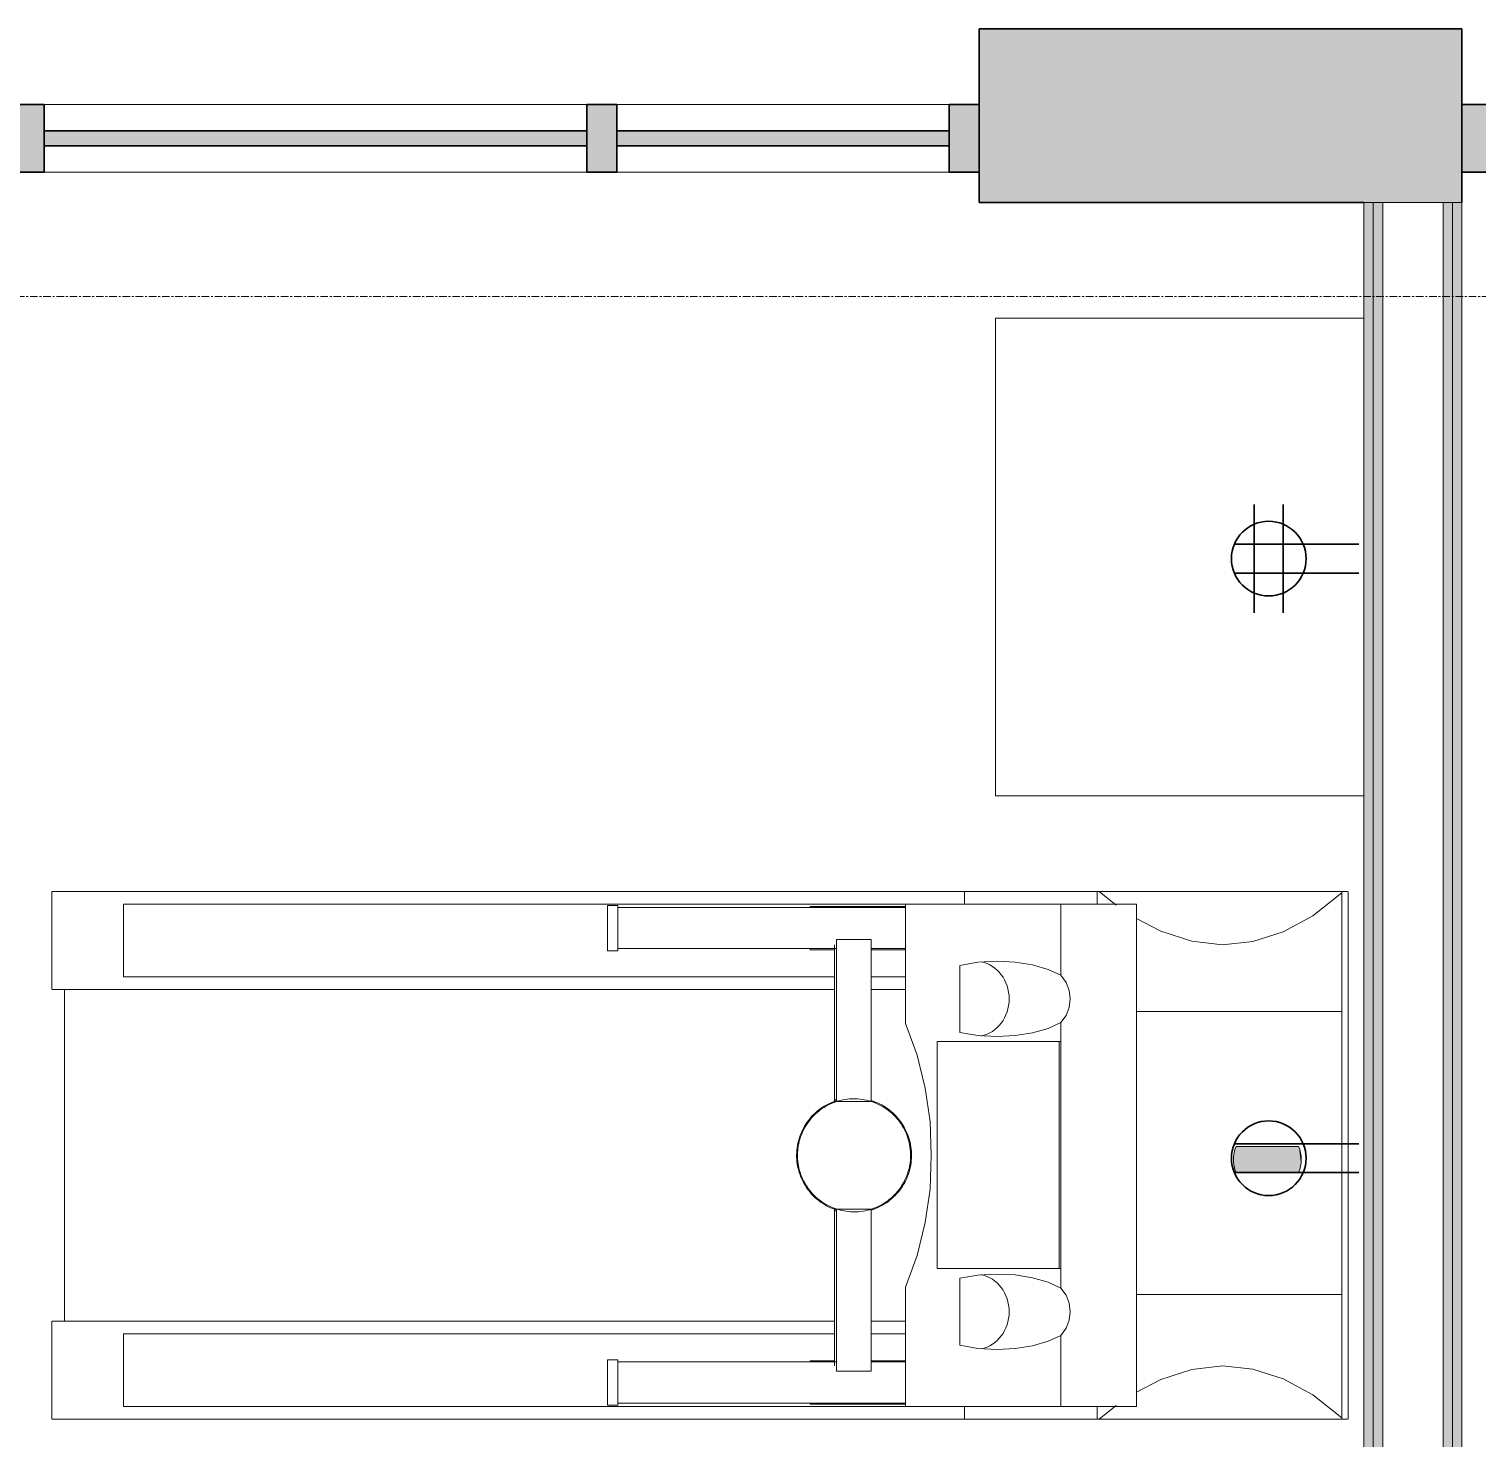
# Model space of a CAD drawing. Header units: inches. Extents: x -610 to 219, y 1022 to 1725.
# Drawn here: x -55.3 to 40.7, y 1586.4 to 1679.8 of the extents above; entities that cross this region are included whole.
import ezdxf

# ---------------------------------------------------------------- set-up
doc = ezdxf.new("R2010")
doc.units = ezdxf.units.IN
doc.header["$MEASUREMENT"] = 0
doc.linetypes.add('Grid Line 1_2_', pattern=[0.875, 0.5, -0.125, 0.125, -0.125])
for name, color, linetype, lineweight in [('A-ANNO-NOTE', 131, 'Continuous', 9), ('A-GLAZ-CURT', 52, 'Continuous', 18), ('A-GLAZ-CWMG', 51, 'Continuous', 18), ('A-WALL', 113, 'Continuous', 18), ('A-WALL-PATT', 111, 'Continuous', 18), ('I-FURN', 30, 'Continuous', 9), ('I-WALL', 2, 'Continuous', 18), ('Q-SPCQ', 91, 'Continuous', 9), ('S-GRID', 1, 'Continuous', 9)]:
    doc.layers.add(name, color=color, linetype=linetype, lineweight=lineweight)
pattern_1 = [(0, (0, 0), (15.36, 3.84), [0.634, -10.886, 0.634, -10.886, -61.44]), (0, (0, 0), (15.36, 3.84), [-23.04, 0.634, -22.406, 0.634, -10.886, -26.88]), (0, (0, 0), (15.36, 3.84), [-57.6, 0.634, -7.046, 0.634, -18.566]), (120, (5.76, 1.92), (-11.0055376, 11.38215), [0.634, -10.886, 0.634, -10.886, -61.44]), (120, (5.76, 1.92), (-11.0055376, 11.38215), [-23.04, 0.634, -22.406, 0.634, -10.886, -26.88]), (120, (5.76, 1.92), (-11.0055376, 11.38215), [-57.6, 0.634, -7.046, 0.634, -18.566]), (240, (7.68, 9.6), (-4.3544624, -15.22215), [0.634, -10.886, 0.634, -10.886, -61.44]), (240, (7.68, 9.6), (-4.3544624, -15.22215), [-23.04, 0.634, -22.406, 0.634, -10.886, -26.88]), (240, (7.68, 9.6), (-4.3544624, -15.22215), [-57.6, 0.634, -7.046, 0.634, -18.566])]

# ---------------------------------------------------------------- blocks, each defined once
blk = doc.blocks.new('Rectangular Mullion - 2_ x 4_5_ rectangular-4776488-FIRST FLOOR POWER _ SIGNAL')
at = {"layer": 'A-GLAZ-CWMG'}
blk.add_hatch(color=250, dxfattribs=at).paths.add_polyline_path([(-2, 2.25), (-2, -2.25), (0, -2.25), (0, 2.25)], flags=0)
at = {"layer": 'A-GLAZ-CWMG', "color": 8, "lineweight": 30}
for p, q in [((0, 2.25), (-2, 2.25)), ((-2, 2.25), (-2, -2.25)), ((0, -2.25), (0, 2.25)), ((-2, -2.25), (0, -2.25))]:
    blk.add_line(p, q, dxfattribs=at)
blk = doc.blocks.new('System Panel - Glazed-4776491-FIRST FLOOR POWER _ SIGNAL')
at = {"layer": 'A-GLAZ-CURT'}
blk.add_hatch(color=250, dxfattribs=at).paths.add_polyline_path([(11.013, 0.5), (-11.013, 0.5), (-11.013, -0.5), (11.013, -0.5)], flags=0)
at = {"layer": 'A-GLAZ-CURT', "color": 8, "lineweight": 30}
for p, q in [((11.013, 0.5), (-11.013, 0.5)), ((-11.013, 0.5), (-11.013, -0.5)), ((11.013, -0.5), (11.013, 0.5)), ((-11.013, -0.5), (11.013, -0.5))]:
    blk.add_line(p, q, dxfattribs=at)
blk = doc.blocks.new('System Panel - Glazed-4776492-FIRST FLOOR POWER _ SIGNAL')
at = {"layer": 'A-GLAZ-CURT'}
blk.add_hatch(color=250, dxfattribs=at).paths.add_polyline_path([(17.987, 0.5), (-17.987, 0.5), (-17.987, -0.5), (17.987, -0.5)], flags=0)
at = {"layer": 'A-GLAZ-CURT', "color": 8, "lineweight": 30}
for p, q in [((17.987, 0.5), (-17.987, 0.5)), ((-17.987, 0.5), (-17.987, -0.5)), ((17.987, -0.5), (17.987, 0.5)), ((-17.987, -0.5), (17.987, -0.5))]:
    blk.add_line(p, q, dxfattribs=at)
blk = doc.blocks.new('Rectangular Mullion - 2_ x 4_5_ rectangular-4776493-FIRST FLOOR POWER _ SIGNAL')
at = {"layer": 'A-GLAZ-CWMG'}
blk.add_hatch(color=250, dxfattribs=at).paths.add_polyline_path([(-2, -2.25), (0, -2.25), (0, 2.25), (-2, 2.25)], flags=0)
at = {"layer": 'A-GLAZ-CWMG', "color": 8, "lineweight": 30}
for p, q in [((0, 2.25), (-2, 2.25)), ((-2, 2.25), (-2, -2.25)), ((0, -2.25), (0, 2.25)), ((-2, -2.25), (0, -2.25))]:
    blk.add_line(p, q, dxfattribs=at)
blk = doc.blocks.new('Rectangular Mullion - 2_ x 4_5_ rectangular-4776494-FIRST FLOOR POWER _ SIGNAL')
at = {"layer": 'A-GLAZ-CWMG'}
blk.add_hatch(color=250, dxfattribs=at).paths.add_polyline_path([(0, -2.25), (-2, -2.25), (-2, 2.25), (0, 2.25)], flags=0)
at = {"layer": 'A-GLAZ-CWMG', "color": 8, "lineweight": 30}
for p, q in [((-2, 2.25), (0, 2.25)), ((-2, -2.25), (-2, 2.25)), ((0, 2.25), (0, -2.25)), ((0, -2.25), (-2, -2.25))]:
    blk.add_line(p, q, dxfattribs=at)
blk = doc.blocks.new('Rectangular Mullion - 2_ x 4_5_ rectangular-4530554-FIRST FLOOR POWER _ SIGNAL')
at = {"layer": 'A-GLAZ-CWMG', "color": 55}
for p, q in [((-272.338, 1674.786), (-250.312, 1674.786)), ((-272.338, 1670.286), (-250.312, 1670.286))]:
    blk.add_line(p, q, dxfattribs=at)
blk = doc.blocks.new('Rectangular Mullion - 2_ x 4_5_ rectangular-4776490-FIRST FLOOR POWER _ SIGNAL')
at = {"layer": 'A-GLAZ-CWMG'}
blk.add_hatch(color=250, dxfattribs=at).paths.add_polyline_path([(1, -2.25), (-1, -2.25), (-1, 2.25), (1, 2.25)], flags=0)
at = {"layer": 'A-GLAZ-CWMG', "color": 8, "lineweight": 30}
for p, q in [((-1, 2.25), (1, 2.25)), ((-1, -2.25), (-1, 2.25)), ((1, 2.25), (1, -2.25)), ((1, -2.25), (-1, -2.25))]:
    blk.add_line(p, q, dxfattribs=at)
blk = doc.blocks.new('Rectangular Mullion - 2_ x 4_5_ rectangular-4530556-FIRST FLOOR POWER _ SIGNAL')
at = {"layer": 'A-GLAZ-CWMG', "color": 55}
for p, q in [((-310.312, 1674.786), (-274.338, 1674.786)), ((-310.312, 1670.286), (-274.338, 1670.286))]:
    blk.add_line(p, q, dxfattribs=at)
blk = doc.blocks.new('Treadmill_4768 - Treadmill_4768-V6-FIRST FLOOR POWER _ SIGNAL')
at = {"layer": 'Q-SPCQ'}
for p, q in [((0, 86.002), (-35, 86.002)), ((-35, 85.584), (-35, 85.958)), ((-35, 69.499), (-35, 85.584)), ((-35, 85.584), (-34.895, 85.578)), ((-34.895, 85.578), (-27.026, 85.578)), ((-27.026, 85.578), (-8.281, 85.578)), ((-27.026, 71.966), (-27.026, 85.578)), ((-8.281, 85.578), (-0.105, 85.578)), ((-8.281, 85.578), (-8.281, 71.966)), ((-0.105, 85.578), (0, 85.584)), ((0, 85.958), (0, 85.584)), ((0, 85.584), (0, 69.499)), ((-34.15, 66.967), (-34.15, 71.967)), ((-34.15, 71.967), (-0.85, 71.967)), ((-0.85, 71.967), (-0.85, 66.967)), ((-34.097, 70.631), (-35, 69.499)), ((0, 69.499), (-0.903, 70.631)), ((-35, 69.364), (-35, 69.499)), ((-35, 60.578), (-35, 69.364)), ((-35, 69.364), (-34.15, 69.364)), ((-0.85, 69.364), (0, 69.364)), ((0, 69.499), (0, 69.364)), ((0, 69.364), (0, 60.578)), ((-34.15, 56.671), (-34.15, 66.967)), ((-29.44, 66.967), (-34.15, 66.967)), ((-8.696, 66.967), (-26.304, 66.967)), ((-25.049, 66.842), (-25.049, 66.967)), ((-10.001, 66.967), (-25.049, 66.967)), ((-25.049, 58.76), (-25.049, 66.842)), ((-25.049, 66.842), (-10.001, 66.842)), ((-10.001, 66.967), (-10.001, 66.842)), ((-10.001, 66.842), (-10.001, 58.76)), ((-0.85, 66.967), (-5.56, 66.967)), ((-0.85, 66.967), (-0.85, 56.671)), ((-35, 1.074), (-35, 60.578)), ((-34.15, 60.578), (-35, 60.578)), ((-35, 60.578), (-34.15, 60.578)), ((-0.85, 60.578), (0, 60.578)), ((-0.85, 60.578), (0, 60.578)), ((0, 60.578), (0, 1.074)), ((-25.648, 60.258), (-30.096, 60.258)), ((-4.904, 60.258), (-9.352, 60.258)), ((-25.049, 58.76), (-10.001, 58.76)), ((-34.15, 56.671), (-26.25, 56.671)), ((-34.15, 4.828), (-34.15, 56.671)), ((-34, 50.334), (-34, 56.671)), ((-33.931, 56.671), (-33.931, 37.58)), ((-31.203, 54.388), (-31.203, 56.671)), ((-31.121, 56.671), (-31.121, 54.388)), ((-29.345, 56.671), (-29.345, 54.388)), ((-28.5, 56.671), (-28.5, 54.388)), ((-8.75, 56.671), (-0.85, 56.671)), ((-6.5, 54.388), (-6.5, 56.671)), ((-5.655, 54.388), (-5.655, 56.671)), ((-3.879, 54.388), (-3.879, 56.671)), ((-3.797, 56.671), (-3.797, 54.388)), ((-1.069, 37.58), (-1.069, 56.671)), ((-1, 56.671), (-1, 50.334)), ((-0.85, 56.671), (-0.85, 4.828)), ((-31.821, 54.388), (-21.074, 54.388)), ((-31.821, 52.078), (-31.821, 54.388)), ((-21.074, 54.388), (-21.074, 52.078)), ((-13.926, 54.388), (-3.179, 54.388)), ((-13.926, 54.388), (-13.926, 52.078)), ((-3.179, 52.078), (-3.179, 54.388)), ((-21.074, 52.078), (-31.821, 52.078)), ((-21.181, 51.953), (-31.464, 51.953)), ((-31.203, 37.58), (-31.203, 52.078)), ((-31.121, 51.953), (-31.121, 50.334)), ((-29.345, 51.953), (-29.345, 4.828)), ((-28.5, 51.953), (-28.5, 1.074)), ((-21.181, 51.953), (-21.181, 52.078)), ((-21.056, 51.953), (-21.181, 51.953)), ((-13.819, 51.953), (-13.944, 51.953)), ((-3.179, 52.078), (-13.926, 52.078)), ((-13.819, 51.953), (-13.819, 52.078)), ((-3.536, 51.953), (-13.819, 51.953)), ((-6.5, 1.074), (-6.5, 51.953)), ((-5.655, 4.828), (-5.655, 51.953)), ((-3.879, 50.334), (-3.879, 51.953)), ((-3.797, 52.078), (-3.797, 37.58)), ((-33.931, 50.334), (-34, 50.334)), ((-31.121, 50.334), (-31.203, 50.334)), ((-3.879, 50.334), (-3.797, 50.334)), ((-1.069, 50.334), (-1, 50.334)), ((-34.064, 37.58), (-34.064, 36.896)), ((-34.064, 37.58), (-31.064, 37.58)), ((-31.064, 36.896), (-31.064, 37.58)), ((-3.936, 37.58), (-3.936, 36.896)), ((-3.936, 37.58), (-0.936, 37.58)), ((-0.936, 36.896), (-0.936, 37.58)), ((-31.064, 36.896), (-34.064, 36.896)), ((-0.936, 36.896), (-3.936, 36.896)), ((-29.345, 4.828), (-34.15, 4.828)), ((-5.655, 4.828), (-0.85, 4.828)), ((-35, 0.08), (-35, 1.074)), ((-28.5, 1.074), (-28.5, 0.08)), ((-6.5, 0.08), (-6.5, 1.074)), ((0, 1.074), (0, 0.08)), ((-35, 0.074), (-28.5, 0.074)), ((-28.5, 0.899), (-6.5, 0.899)), ((-6.5, 0.074), (0, 0.074))]:
    blk.add_line(p, q, dxfattribs=at)
at = {"layer": 'Q-SPCQ', "flags": 128}
for points in [[(-34.895, 85.578), (-33.388, 83.655), (-32.312, 81.691), (-31.67, 79.696), (-31.465, 77.676), (-31.697, 75.638), (-32.365, 73.591), (-33.204, 71.967)], [(-1.796, 71.967), (-2.635, 73.591), (-3.303, 75.638), (-3.535, 77.676), (-3.33, 79.696), (-2.688, 81.691), (-1.612, 83.655), (-0.105, 85.578)], [(-29.44, 66.967), (-28.964, 67.303), (-28.432, 67.512), (-27.872, 67.582), (-27.312, 67.512), (-26.78, 67.303), (-26.304, 66.967)], [(-8.696, 66.967), (-8.22, 67.303), (-7.688, 67.512), (-7.128, 67.582), (-6.568, 67.512), (-6.036, 67.303), (-5.56, 66.967)], [(-30.372, 62.738), (-30.31, 63.94), (-30.127, 65.082), (-29.832, 66.108), (-29.44, 66.967)], [(-26.304, 66.967), (-25.912, 66.108), (-25.617, 65.082), (-25.434, 63.94), (-25.372, 62.738)], [(-9.628, 62.738), (-9.566, 63.94), (-9.383, 65.082), (-9.088, 66.108), (-8.696, 66.967)], [(-5.56, 66.967), (-5.168, 66.108), (-4.873, 65.082), (-4.69, 63.94), (-4.628, 62.738)], [(-30.096, 60.258), (-30.302, 61.462), (-30.372, 62.738)], [(-25.372, 62.738), (-25.442, 61.462), (-25.648, 60.258)], [(-9.352, 60.258), (-9.558, 61.462), (-9.628, 62.738)], [(-4.628, 62.738), (-4.698, 61.462), (-4.904, 60.258)], [(-26.25, 56.671), (-24.14, 57.432), (-21.963, 57.972), (-19.742, 58.287), (-17.5, 58.372)], [(-17.5, 58.372), (-15.258, 58.287), (-13.037, 57.972), (-10.86, 57.432), (-8.75, 56.671)], [(-13.75, 53.25), (-13.753, 53.4), (-13.762, 53.55), (-13.777, 53.699), (-13.798, 53.847), (-13.825, 53.995), (-13.857, 54.141), (-13.896, 54.286), (-13.94, 54.43), (-13.99, 54.571), (-14.046, 54.71), (-14.107, 54.847), (-14.174, 54.982), (-14.246, 55.113), (-14.323, 55.242), (-14.405, 55.367), (-14.492, 55.489), (-14.584, 55.608), (-14.681, 55.723), (-14.782, 55.833), (-14.887, 55.94), (-14.997, 56.042), (-15.111, 56.14), (-15.228, 56.234), (-15.349, 56.322), (-15.474, 56.406), (-15.602, 56.484), (-15.733, 56.557), (-15.866, 56.625), (-16.002, 56.688), (-16.141, 56.745), (-16.282, 56.797), (-16.425, 56.843), (-16.569, 56.883), (-16.715, 56.917), (-16.863, 56.945), (-17.011, 56.968), (-17.16, 56.985), (-17.31, 56.995), (-17.46, 57), (-17.609, 56.998), (-17.759, 56.991), (-17.909, 56.978), (-18.057, 56.958), (-18.205, 56.933), (-18.352, 56.902), (-18.497, 56.865), (-18.641, 56.822), (-18.783, 56.774), (-18.923, 56.72), (-19.061, 56.66), (-19.196, 56.595), (-19.328, 56.524), (-19.458, 56.449), (-19.584, 56.368), (-19.707, 56.282), (-19.826, 56.191), (-19.942, 56.096), (-20.054, 55.996), (-20.162, 55.892), (-20.265, 55.783), (-20.364, 55.67), (-20.459, 55.554), (-20.549, 55.434), (-20.633, 55.31), (-20.713, 55.183), (-20.788, 55.053), (-20.858, 54.92), (-20.922, 54.785), (-20.98, 54.646), (-21.033, 54.506), (-21.081, 54.364), (-21.122, 54.22), (-21.158, 54.074), (-21.188, 53.927), (-21.212, 53.779), (-21.231, 53.63), (-21.243, 53.481), (-21.249, 53.331), (-21.25, 53.25)], [(-13.866, 54.388), (-13.884, 54.448), (-13.935, 54.592), (-13.992, 54.733), (-14.054, 54.872), (-14.121, 55.009), (-14.194, 55.143), (-14.273, 55.273), (-14.356, 55.401), (-14.445, 55.525), (-14.538, 55.645), (-14.636, 55.762), (-14.739, 55.874), (-14.846, 55.982), (-14.958, 56.086), (-15.073, 56.186), (-15.192, 56.28), (-15.315, 56.37), (-15.442, 56.455), (-15.572, 56.535), (-15.705, 56.609), (-15.84, 56.678), (-15.979, 56.742), (-16.12, 56.8), (-16.263, 56.852), (-16.408, 56.899), (-16.555, 56.94), (-16.703, 56.975), (-16.853, 57.004), (-17.003, 57.026), (-17.155, 57.043), (-17.307, 57.054), (-17.459, 57.059), (-17.611, 57.057), (-17.763, 57.05), (-17.915, 57.036), (-18.066, 57.017), (-18.216, 56.991), (-18.365, 56.959), (-18.513, 56.922), (-18.659, 56.878), (-18.803, 56.829), (-18.945, 56.774), (-19.085, 56.713), (-19.222, 56.647), (-19.357, 56.576), (-19.488, 56.499), (-19.617, 56.417), (-19.742, 56.33), (-19.863, 56.237), (-19.981, 56.141), (-20.094, 56.039), (-20.204, 55.933), (-20.309, 55.823), (-20.409, 55.708), (-20.505, 55.59), (-20.597, 55.468), (-20.683, 55.342), (-20.764, 55.214), (-20.84, 55.081), (-20.91, 54.946), (-20.975, 54.809), (-21.035, 54.668), (-21.089, 54.526), (-21.135, 54.388)], [(-21.25, 53.25), (-21.247, 53.1), (-21.238, 52.95), (-21.223, 52.801), (-21.202, 52.653), (-21.175, 52.505), (-21.143, 52.359), (-21.104, 52.214), (-21.06, 52.07), (-21.01, 51.929), (-20.954, 51.79), (-20.893, 51.653), (-20.826, 51.518), (-20.754, 51.387), (-20.677, 51.258), (-20.595, 51.133), (-20.508, 51.011), (-20.416, 50.892), (-20.319, 50.777), (-20.218, 50.667), (-20.113, 50.56), (-20.003, 50.458), (-19.889, 50.36), (-19.772, 50.266), (-19.651, 50.178), (-19.526, 50.094), (-19.398, 50.016), (-19.267, 49.943), (-19.134, 49.875), (-18.998, 49.812), (-18.859, 49.755), (-18.718, 49.703), (-18.575, 49.657), (-18.431, 49.617), (-18.285, 49.583), (-18.137, 49.555), (-17.989, 49.532), (-17.84, 49.515), (-17.69, 49.505), (-17.54, 49.5), (-17.391, 49.502), (-17.241, 49.509), (-17.091, 49.522), (-16.943, 49.542), (-16.795, 49.567), (-16.648, 49.598), (-16.503, 49.635), (-16.359, 49.678), (-16.217, 49.726), (-16.077, 49.78), (-15.939, 49.84), (-15.804, 49.905), (-15.672, 49.976), (-15.542, 50.051), (-15.416, 50.132), (-15.293, 50.218), (-15.174, 50.309), (-15.058, 50.404), (-14.946, 50.504), (-14.838, 50.608), (-14.735, 50.717), (-14.636, 50.83), (-14.541, 50.946), (-14.451, 51.066), (-14.367, 51.19), (-14.287, 51.317), (-14.212, 51.447), (-14.142, 51.58), (-14.078, 51.715), (-14.02, 51.854), (-13.967, 51.994), (-13.919, 52.136), (-13.878, 52.28), (-13.842, 52.426), (-13.812, 52.573), (-13.788, 52.721), (-13.769, 52.87), (-13.757, 53.019), (-13.751, 53.169), (-13.75, 53.25)], [(-21.124, 52.078), (-21.116, 52.052), (-21.065, 51.908), (-21.008, 51.767), (-20.946, 51.628), (-20.879, 51.491), (-20.806, 51.357), (-20.727, 51.227), (-20.644, 51.099), (-20.555, 50.975), (-20.462, 50.855), (-20.364, 50.738), (-20.261, 50.626), (-20.154, 50.518), (-20.042, 50.414), (-19.927, 50.314), (-19.808, 50.22), (-19.685, 50.13), (-19.558, 50.045), (-19.428, 49.965), (-19.295, 49.891), (-19.16, 49.822), (-19.021, 49.758), (-18.88, 49.7), (-18.737, 49.648), (-18.592, 49.601), (-18.445, 49.56), (-18.297, 49.525), (-18.147, 49.496), (-17.997, 49.474), (-17.845, 49.457), (-17.693, 49.446), (-17.541, 49.441), (-17.389, 49.443), (-17.237, 49.45), (-17.085, 49.464), (-16.934, 49.483), (-16.784, 49.509), (-16.635, 49.541), (-16.487, 49.578), (-16.341, 49.622), (-16.197, 49.671), (-16.055, 49.726), (-15.915, 49.787), (-15.778, 49.853), (-15.643, 49.924), (-15.512, 50.001), (-15.383, 50.083), (-15.258, 50.17), (-15.137, 50.263), (-15.019, 50.359), (-14.906, 50.461), (-14.796, 50.567), (-14.691, 50.677), (-14.591, 50.792), (-14.495, 50.91), (-14.403, 51.032), (-14.317, 51.158), (-14.236, 51.286), (-14.16, 51.419), (-14.09, 51.554), (-14.025, 51.691), (-13.965, 51.832), (-13.911, 51.974), (-13.876, 52.078)]]:
    blk.add_lwpolyline(points, dxfattribs=at)
at = {"layer": 'Q-SPCQ'}
for start, end in [(98.76829, 101.76249), (78.21709, 81.61178), (117.67065, 121.83992), (58.32058, 63.77348), (40, 42.0206), (140, 140.80962), (158.05516, 160.81918), (17.35949, 22.9355), (197.51219, 202.9355), (338.05516, 340.81918), (220, 222.0206), (238.32058, 243.77348), (297.67065, 301.83992), (320, 320.80961), (258.21709, 261.61178), (278.76829, 281.76249)]:
    blk.add_arc((-17.5, 53.25), 3.753, start, end, dxfattribs=at)
for centre in [(-27.872, 61.284), (-7.128, 61.284)]:
    blk.add_ellipse(centre, major_axis=(2.5, 0), ratio=0.898794, start_param=0.178375, end_param=2.963218, dxfattribs=at)
blk = doc.blocks.new('30 x 60 table11 - 30 x 60 table-4656539-FIRST FLOOR POWER _ SIGNAL')
at = {"layer": 'I-FURN'}
for p, q in [((3923.889, 836.857), (3899.466, 836.857)), ((3899.466, 836.857), (3923.889, 836.857)), ((3923.889, 805.184), (3923.889, 836.857)), ((3923.889, 836.857), (3923.889, 805.184)), ((3899.466, 805.184), (3923.889, 805.184)), ((3923.889, 805.184), (3899.466, 805.184))]:
    blk.add_line(p, q, dxfattribs=at)

msp = doc.modelspace()

# ---------------------------------------------------------------- hatches: boundary and pattern name
at = {"layer": 'A-ANNO-NOTE'}
for points in [[(24.582, 1604.379), (24.69, 1605.635), (24.561, 1605.142)], [(24.713, 1603.953), (24.69, 1605.635), (24.582, 1604.379)], [(28.886, 1605.635), (24.713, 1605.695), (24.69, 1605.635)], [(24.713, 1603.953), (28.886, 1605.635), (24.69, 1605.635)], [(28.886, 1605.635), (28.863, 1605.695), (24.713, 1605.695)], [(24.713, 1603.953), (28.948, 1604.193), (28.886, 1605.635)], [(28.948, 1604.193), (28.994, 1604.379), (28.886, 1605.635)], [(28.994, 1604.379), (29.015, 1604.505), (28.886, 1605.635)], [(29.015, 1604.505), (29.015, 1605.142), (28.886, 1605.635)], [(29.015, 1605.142), (28.994, 1605.268), (28.886, 1605.635)], [(29.015, 1604.505), (29.034, 1604.951), (29.015, 1605.142)], [(24.713, 1603.953), (28.863, 1603.953), (28.948, 1604.193)]]:
    msp.add_hatch(color=256, dxfattribs=at).paths.add_polyline_path(points, flags=0)
at = {"layer": 'A-WALL-PATT', "lineweight": 9}
h = msp.add_hatch(color=7, dxfattribs=at)
h.paths.add_polyline_path([(158.958, 1668.286), (158.958, 1679.786), (104.405, 1679.786), (104.405, 1668.286)], flags=0)
h.paths.add_polyline_path([(33.188, 1668.286), (39.688, 1668.286), (39.688, 1679.786), (7.688, 1679.786), (7.688, 1668.286)], flags=0)
h.paths.add_polyline_path([(-114.812, 1668.286), (-56.312, 1668.286), (-56.312, 1679.786), (-152.312, 1679.786), (-152.312, 1668.286), (-133.784, 1668.286)], flags=0)
h.paths.add_polyline_path([(-248.312, 1668.286), (-216.312, 1668.286), (-216.312, 1679.786), (-248.312, 1679.786)], flags=0)
h.paths.add_polyline_path([(-313.933, 1668.286), (-312.312, 1668.286), (-312.312, 1679.786), (-400.312, 1679.786), (-400.312, 1668.286), (-336.452, 1668.286)], flags=0)
h = msp.add_hatch(dxfattribs=at)
h.set_pattern_fill('FP_1', color=256, style=0, pattern_type=2)
h.set_pattern_definition(pattern_1)
h.paths.add_polyline_path([(33.813, 1259.911), (33.813, 1430.286), (33.188, 1430.286), (33.188, 1259.911)], flags=0)
h.paths.add_polyline_path([(33.188, 1430.536), (33.813, 1430.536), (33.813, 1431.161), (33.188, 1431.161)], flags=0)
h.paths.add_polyline_path([(33.188, 1435.786), (33.813, 1435.786), (33.813, 1495.974), (33.188, 1495.974), (33.188, 1435.911)], flags=0)
h.paths.add_polyline_path([(33.813, 1500.599), (33.813, 1501.224), (33.188, 1501.224), (33.188, 1500.599)], flags=0)
h.paths.add_polyline_path([(33.813, 1501.474), (33.813, 1668.286), (33.188, 1668.286), (33.188, 1501.474)], flags=0)
h = msp.add_hatch(dxfattribs=at)
h.set_pattern_fill('FP_1', color=256, style=0, pattern_type=2)
h.set_pattern_definition(pattern_1)
h.paths.add_polyline_path([(33.813, 1259.911), (34.438, 1259.911), (34.438, 1430.286), (33.813, 1430.286), (33.813, 1272.554)], flags=0)
h.paths.add_polyline_path([(33.813, 1430.536), (34.438, 1430.536), (34.438, 1431.161), (33.813, 1431.161)], flags=0)
h.paths.add_polyline_path([(34.438, 1435.786), (34.438, 1495.974), (33.813, 1495.974), (33.813, 1435.786)], flags=0)
h.paths.add_polyline_path([(33.813, 1500.599), (34.438, 1500.599), (34.438, 1501.224), (33.813, 1501.224)], flags=0)
h.paths.add_polyline_path([(33.813, 1501.474), (34.438, 1501.474), (34.438, 1668.286), (33.813, 1668.286), (33.813, 1515.285)], flags=0)
h = msp.add_hatch(dxfattribs=at)
h.set_pattern_fill('FP_1', color=256, style=0, pattern_type=2)
h.set_pattern_definition(pattern_1)
h.paths.add_polyline_path([(38.438, 1259.911), (39.063, 1259.911), (39.063, 1668.286), (38.438, 1668.286), (38.438, 1272.554)], flags=0)
h = msp.add_hatch(dxfattribs=at)
h.set_pattern_fill('FP_1', color=256, style=0, pattern_type=2)
h.set_pattern_definition(pattern_1)
h.paths.add_polyline_path([(39.063, 1259.911), (39.688, 1259.911), (39.688, 1668.286), (39.063, 1668.286), (39.063, 1272.554)], flags=0)

# ---------------------------------------------------------------- linework, layer by layer
at = {"layer": 'A-ANNO-NOTE', "lineweight": 30}
for p, q in [((25.922, 1641.078), (25.922, 1648.251)), ((27.839, 1641.078), (27.839, 1648.251)), ((32.862, 1645.623), (24.599, 1645.623)), ((32.862, 1643.707), (24.599, 1643.707)), ((32.862, 1605.869), (24.599, 1605.869)), ((32.862, 1603.953), (24.599, 1603.953))]:
    msp.add_line(p, q, dxfattribs=at)
at = {"layer": 'A-ANNO-NOTE'}
for p, q in [((28.863, 1605.695), (24.713, 1605.695)), ((24.713, 1603.953), (28.863, 1603.953))]:
    msp.add_line(p, q, dxfattribs=at)
at = {"layer": 'A-ANNO-NOTE', "lineweight": 30}
for centre in [(26.881, 1644.665), (26.881, 1604.911)]:
    msp.add_circle(centre, 2.475, dxfattribs=at)
at = {"layer": 'A-ANNO-NOTE'}
for start, end in [(157.2244, 202.7756), (337.2244, 22.7756)]:
    msp.add_arc((26.788, 1604.824), 2.25, start, end, dxfattribs=at)
at = {"layer": 'A-WALL', "color": 8, "lineweight": 30}
for p, q in [((39.688, 1679.786), (7.688, 1679.786)), ((7.688, 1679.786), (7.688, 1668.286)), ((39.688, 1668.286), (39.688, 1679.786)), ((7.688, 1668.286), (33.188, 1668.286))]:
    msp.add_line(p, q, dxfattribs=at)
at = {"layer": 'A-WALL'}
for p, q in [((39.688, 1668.286), (33.188, 1668.286)), ((33.813, 1501.474), (33.813, 1668.286)), ((34.438, 1500.599), (34.438, 1668.286)), ((38.438, 1259.911), (38.438, 1668.286)), ((39.063, 1259.911), (39.063, 1668.286))]:
    msp.add_line(p, q, dxfattribs=at)
at = {"layer": 'I-WALL'}
for p, q in [((33.188, 1668.286), (33.188, 1501.474)), ((39.688, 1259.911), (39.688, 1668.286))]:
    msp.add_line(p, q, dxfattribs=at)
at = {"layer": 'S-GRID', "linetype": 'Grid Line 1_2_'}
msp.add_line((-609.988, 1662.036), (207.322, 1662.036), dxfattribs=at)

# ---------------------------------------------------------------- block references
at = {"layer": 'A-GLAZ-CURT', "color": 55, "rotation": 180}
for name, p in [('System Panel - Glazed-4776492-FIRST FLOOR POWER _ SIGNAL', (-36.325, 1672.536)), ('System Panel - Glazed-4776491-FIRST FLOOR POWER _ SIGNAL', (-5.325, 1672.536))]:
    msp.add_blockref(name, p, dxfattribs=at)
at = {"layer": 'A-GLAZ-CWMG', "color": 55, "extrusion": (0, 0, -1)}
for name, p in [('Rectangular Mullion - 2_ x 4_5_ rectangular-4776494-FIRST FLOOR POWER _ SIGNAL', (56.312, 1672.536)), ('Rectangular Mullion - 2_ x 4_5_ rectangular-4776490-FIRST FLOOR POWER _ SIGNAL', (17.338, 1672.536))]:
    msp.add_blockref(name, p, dxfattribs=at)
at = {"layer": 'A-GLAZ-CWMG', "color": 55}
for name, p in [('Rectangular Mullion - 2_ x 4_5_ rectangular-4530556-FIRST FLOOR POWER _ SIGNAL', (256, 0)), ('Rectangular Mullion - 2_ x 4_5_ rectangular-4530554-FIRST FLOOR POWER _ SIGNAL', (256, 0)), ('Rectangular Mullion - 2_ x 4_5_ rectangular-4776493-FIRST FLOOR POWER _ SIGNAL', (7.688, 1672.536))]:
    msp.add_blockref(name, p, dxfattribs=at)
at = {"layer": 'A-GLAZ-CWMG', "color": 55, "rotation": 180}
msp.add_blockref('Rectangular Mullion - 2_ x 4_5_ rectangular-4776488-FIRST FLOOR POWER _ SIGNAL', (39.688, 1672.536), dxfattribs=at)
at = {"layer": 'I-FURN', "rotation": 180}
msp.add_blockref('30 x 60 table11 - 30 x 60 table-4656539-FIRST FLOOR POWER _ SIGNAL', (3932.654, 2465.785), dxfattribs=at)
at = {"layer": 'Q-SPCQ', "rotation": 269.9999999999996}
msp.add_blockref('Treadmill_4768 - Treadmill_4768-V6-FIRST FLOOR POWER _ SIGNAL', (-53.862, 1587.602), dxfattribs=at)

doc.saveas('drawing.dxf')
